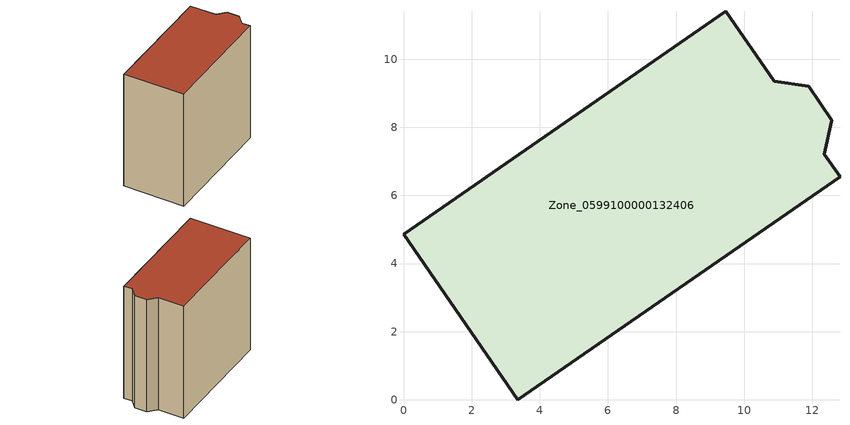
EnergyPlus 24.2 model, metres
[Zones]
Zone_0599100000132406
 floor ground (C_G): 3.35,0 0,4.87 9.46,11.41 10.88,9.35 11.89,9.2 12.58,8.21 12.36,7.21 12.81,6.55 z0
 wall outside (C_F): 12.36,7.21 12.58,8.21 11.89,9.2 10.88,9.35 9.46,11.41 0,4.87 3.35,0 12.81,6.55 12.36,7.21 z0:11.83
 roof outside (C_R): 3.35,0 12.81,6.55 12.36,7.21 12.58,8.21 11.89,9.2 10.88,9.35 9.46,11.41 0,4.87 z11.83
[BUILDING]
Pand.0599100000132406: North Axis=0; Terrain=City; Loads Convergence Tolerance Value=0.04; Temperature Convergence Tolerance Value=0.4; Solar Distribution=FullExterior; Maximum Number of Warmup Days=25; Minimum Number of Warmup Days=1
[Site:Location]
Rotterdam.The.Hague.AP_ZH_NLD Design_Conditions: Latitude=51.96; Longitude=4.45; Time Zone=1; Elevation=-4.5
[SITE:GROUNDTEMPERATURE:BUILDINGSURFACE]
18, 18, 18, 18, 18, 18, 18, 18, 18, 18, 18, 18
[MATERIAL] Thermal Absorptance=0.9; Solar Absorptance=0.7; Visible Absorptance=0.7
Name | Roughness | Thickness | Conductivity | Density | Specific Heat
G.TI.1946 | MediumSmooth | 0.15 | 1 | 540 | 1210
F.TI.1946 | Rough | 0.3 | 0.857143 | 1920 | 840
R.TI.1946 | MediumRough | 0.2 | 0.1 | 1500 | 1000
[CONSTRUCTION]
C_G: G.TI.1946
C_F: F.TI.1946
C_R: R.TI.1946
[ZONE]
Zone_0599100000132406: Type=1; Multiplier=1; Ceiling Height=Autocalculate; Volume=Autocalculate; Floor Area=autocalculate; Part of Total Floor Area=Yes
[ZONEINFILTRATION:DESIGNFLOWRATE]
Infil_Zone_0599100000132406: Zone or ZoneList or Space or SpaceList=Zone_0599100000132406; Schedule=AlwaysOn; Design Flow Rate Calculation Method=Flow/Area; Flow Rate per Floor Area=0.003; Constant Term Coefficient=1; Temperature Term Coefficient=0; Velocity Term Coefficient=0; Velocity Squared Term Coefficient=0
[HVACTEMPLATE:ZONE:IDEALLOADSAIRSYSTEM]
Zone_0599100000132406: Maximum Heating Supply Air Temperature=50; Minimum Cooling Supply Air Temperature=13; Maximum Heating Supply Air Humidity Ratio=0.0156; Minimum Cooling Supply Air Humidity Ratio=0.0077; Heating Limit=NoLimit; Cooling Limit=NoLimit; Dehumidification Control Type=ConstantSensibleHeatRatio; Cooling Sensible Heat Ratio=0.7; Dehumidification Setpoint=60; Humidification Control Type=None; Humidification Setpoint=30; Outdoor Air Method=None; Outdoor Air Flow Rate per Person=0.00944; Outdoor Air Flow Rate per Zone Floor Area=0; Outdoor Air Flow Rate per Zone=0; Demand Controlled Ventilation Type=None; Outdoor Air Economizer Type=NoEconomizer; Heat Recovery Type=None; Sensible Heat Recovery Effectiveness=0.7; Latent Heat Recovery Effectiveness=0.65
[ZONECONTROL:THERMOSTAT]
ThermostatControl_Zone_0599100000132406: Zone or ZoneList=Zone_0599100000132406; Control Type Schedule=DualSetpointControlType; Control 1=Thermostat_Zone_0599100000132406; Temperature Difference Between Cutout And Setpoint=0
[THERMOSTATSETPOINT:DUALSETPOINT]
Thermostat_Zone_0599100000132406: Heating Setpoint Temperature Schedule=HeatingSetpoint_Zone_0599100000132406; Cooling Setpoint Temperature Schedule=CoolingSetpoint_Zone_0599100000132406
[SCHEDULE:COMPACT]
HeatingSetpoint_Zone_0599100000132406: Through: 12/31, For: AllDays, Until: 24:00, 21
CoolingSetpoint_Zone_0599100000132406: Through: 12/31, For: AllDays, Until: 24:00, 24
DualSetpointControlType: Through: 12/31, For: AllDays, Until: 24:00, 4
AlwaysOn: Through: 12/31, For: AllDays, Until: 24:00, 1
